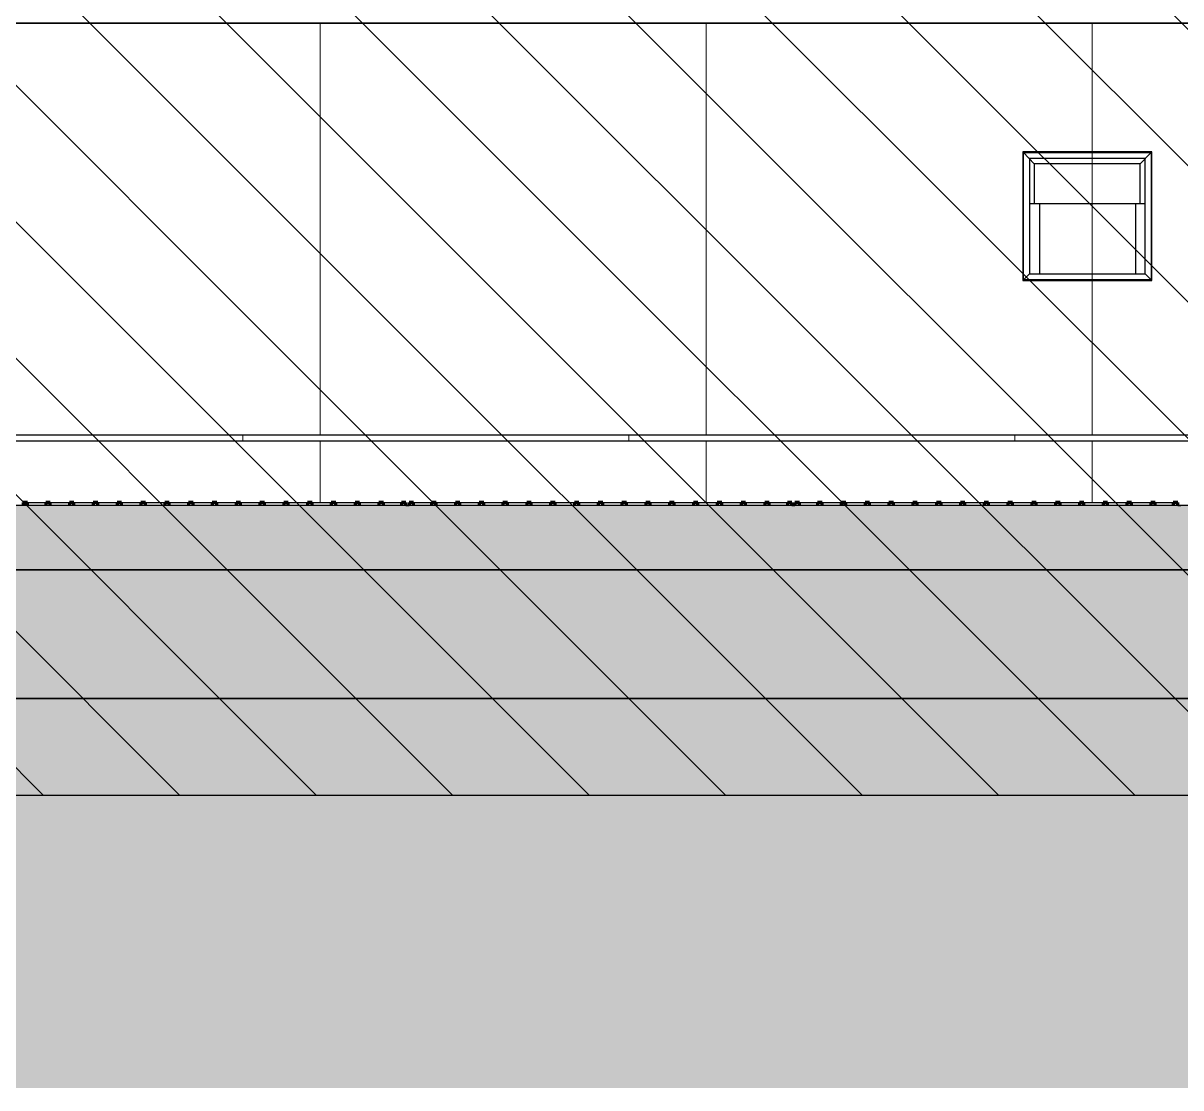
# Model space of a CAD drawing. Header units: millimetres. Extents: x -4391136 to -1798569, y -886572 to -291056.
# Drawn here: x -2419666 to -2417867, y -395496 to -393840 of the extents above; entities that cross this region are included whole.
import ezdxf

# ---------------------------------------------------------------- set-up
doc = ezdxf.new("R2010")
doc.units = ezdxf.units.MM
doc.set_wipeout_variables(frame=1)
for name, color, linetype in [('000 - CONCRETE_COL_CUT_COLOR_1', 7, 'Continuous'), ('000 - CONCRETE_COL_CUT_COLOR_3', 7, 'Continuous'), ('000 - CONCRETE_COL_CUT_COLOR_5', 7, 'Continuous'), ('000 - CONCRETE_COL_HATCH_', 7, 'Continuous'), ('000 - CONCRETE_COL_WIPEOUT_', 7, 'Continuous'), ('000 - CONCRETE_EX_BUILDING_MAIN_COLOR_1', 7, 'Continuous'), ('Xref-E1-E4$0$E1_Ent2-CRD$0$_Hatch', 7, 'Continuous')]:
    doc.layers.add(name, color=color, linetype=linetype)
pattern_1 = [(135, (40260.43, -101250), (-106.06602, -106.06602), [])]

# ---------------------------------------------------------------- blocks, each defined once
blk = doc.blocks.new('W-1-PP17-ENT2_REV00_20260528-110925_ELEVATION_1_')
at = {"layer": 'Xref-E1-E4$0$E1_Ent2-CRD$0$_Hatch', "lineweight": -3}
h = blk.add_hatch(dxfattribs=at)
h.set_pattern_fill('FP_2', style=0, pattern_type=2)
h.set_pattern_definition(pattern_1)
h.paths.add_polyline_path([(-5302.4, 100790), (-2790, 100790), (-2790, 102290), (-5302.4, 102290)])
h = blk.add_hatch(dxfattribs=at)
h.set_pattern_fill('FP_2', style=0, pattern_type=2)
h.set_pattern_definition(pattern_1)
h.paths.add_polyline_path([(-5302.4, 100790), (-2790, 100790), (-2790, 102290), (-5302.4, 102290)])
h = blk.add_hatch(dxfattribs=at)
h.set_pattern_fill('FP_2', style=0, pattern_type=2)
h.set_pattern_definition(pattern_1)
h.paths.add_polyline_path([(-2790, 100790), (-200, 100790), (-200, 102290), (-2790, 102290)])
h = blk.add_hatch(dxfattribs=at)
h.set_pattern_fill('FP_2', style=0, pattern_type=2)
h.set_pattern_definition(pattern_1)
h.paths.add_polyline_path([(-2790, 100790), (-200, 100790), (-200, 102290), (-2790, 102290)])
at = {"color": 7}
blk.add_line((-11047.4, 100790), (447.4, 100790), dxfattribs=at)
blk = doc.blocks.new('*U1924')
at = {"layer": '000 - CONCRETE_COL_HATCH_'}
h = blk.add_hatch(dxfattribs=at)
h.set_pattern_fill('ANSI31', scale=0.25)
h.set_pattern_definition([(45, (28634.84066, -848406.8257), (-0.5612660076, 0.5612660076), [])])
h.paths.add_polyline_path([(0, 0), (14317.4, 0), (14317.4, 100), (0, 100), (0, 25)])
at = {"layer": '000 - CONCRETE_COL_CUT_COLOR_1', "color": 7}
blk.add_lwpolyline([(0, 0), (14317.4, 0), (14317.4, 100), (0, 100)], dxfattribs=at)
blk = doc.blocks.new('*U1921')
at = {"layer": '000 - CONCRETE_COL_HATCH_'}
h = blk.add_hatch(dxfattribs=at)
h.set_pattern_fill('AR-CONC', scale=0.04)
h.set_pattern_definition([(50, (748912.543, -850106.8257), (7.28738676, -0.63756342), [0.762, -8.382]), (355, (748912.543, -850106.826), (-1.409736857, 7.64227381), [0.6096, -6.705623367]), (100.4514447, (748913.15, -850106.879), (5.877649884, 7.004710076), [0.64760035, -7.123609784]), (46.1842, (748912.543, -850104.794), (10.843161636, -1.68169312), [1.143, -12.573]), (96.6355576, (748913.446, -850104.934), (9.49616536, 9.89704498), [0.97140093, -10.68542433]), (351.1841512, (748912.543, -850104.794), (9.49616536, 9.89704498), [0.91439868, -10.05838928]), (21, (748913.559, -850105.3017), (6.06457565, -4.090607927), [0.762, -8.382]), (326, (748913.559, -850105.302), (2.472081134, 7.367518645), [0.6096, -6.7056]), (71.451445, (748914.064, -850105.6426), (8.53665677, 3.276910755), [0.64760035, -7.123597504]), (37.5, (748912.5429, -850106.8257), (0.12354413, 3.382201555), [0, -6.62432, 0, -6.8072, 0, -6.731]), (7.5, (748912.543, -850106.8257), (2.6727865, 4.007222993), [0, -3.88112, 0, -6.47192, 0, -2.5654]), (327.5, (748910.2772, -850106.8257), (5.423623807, -0.22914976), [0, -2.54, 0, -7.9248, 0, -10.5156]), (317.5, (748909.261, -850106.8257), (5.925167255, 1.017059641), [0, -3.302, 0, -5.26288, 0, -7.4676])])
h.paths.add_polyline_path([(0, 0), (0, -200), (16280.7, -200), (16280.7, 0)])
at = {"layer": '000 - CONCRETE_COL_CUT_COLOR_1', "color": 7, "lineweight": -2}
for points in [[(0, -200), (16280.7, -200)], [(16280.7, 0), (0, 0)]]:
    blk.add_lwpolyline(points, dxfattribs=at)
blk = doc.blocks.new('DPA_Drainage Gutter_Landscape PP17_REV B - DPA_Drainage Gutter_Landscape PP17_REV B-36085779-ENTRANCE 2 - ENLARGE ELEVATION 1')
at = {"layer": '000 - CONCRETE_EX_BUILDING_MAIN_COLOR_1', "color": 7, "lineweight": 70}
for p, q in [((2736990.6, 101245), (2736983.6, 101245)), ((2736983.6, 101245), (2736983.6, 101240)), ((2736990.6, 101240), (2736990.6, 101245)), ((2737025.6, 101245), (2737018.6, 101245)), ((2737018.6, 101245), (2737018.6, 101240)), ((2737025.6, 101240), (2737025.6, 101245)), ((2737062.6, 101245), (2737055.6, 101245)), ((2737055.6, 101245), (2737055.6, 101240)), ((2737062.6, 101240), (2737062.6, 101245)), ((2737099.6, 101245), (2737092.6, 101245)), ((2737092.6, 101245), (2737092.6, 101240)), ((2737099.6, 101240), (2737099.6, 101245)), ((2737136.6, 101245), (2737129.6, 101245)), ((2737129.6, 101245), (2737129.6, 101240)), ((2737136.6, 101240), (2737136.6, 101245)), ((2737173.6, 101245), (2737166.6, 101245)), ((2737166.6, 101245), (2737166.6, 101240)), ((2737173.6, 101240), (2737173.6, 101245)), ((2737210.6, 101245), (2737203.6, 101245)), ((2737203.6, 101245), (2737203.6, 101240)), ((2737210.6, 101240), (2737210.6, 101245)), ((2737247.6, 101245), (2737240.6, 101245)), ((2737240.6, 101245), (2737240.6, 101240)), ((2737247.6, 101240), (2737247.6, 101245)), ((2737284.6, 101245), (2737277.6, 101245)), ((2737277.6, 101245), (2737277.6, 101240)), ((2737284.6, 101240), (2737284.6, 101245)), ((2737321.6, 101245), (2737314.6, 101245)), ((2737314.6, 101245), (2737314.6, 101240)), ((2737321.6, 101240), (2737321.6, 101245)), ((2737358.6, 101245), (2737351.6, 101245)), ((2737351.6, 101245), (2737351.6, 101240)), ((2737358.6, 101240), (2737358.6, 101245)), ((2737395.6, 101245), (2737388.6, 101245)), ((2737388.6, 101245), (2737388.6, 101240)), ((2737395.6, 101240), (2737395.6, 101245)), ((2737432.6, 101245), (2737425.6, 101245)), ((2737425.6, 101245), (2737425.6, 101240)), ((2737432.6, 101240), (2737432.6, 101245)), ((2737469.6, 101245), (2737462.6, 101245)), ((2737462.6, 101245), (2737462.6, 101240)), ((2737469.6, 101240), (2737469.6, 101245)), ((2737506.6, 101245), (2737499.6, 101245)), ((2737499.6, 101245), (2737499.6, 101240)), ((2737506.6, 101240), (2737506.6, 101245)), ((2737543.6, 101245), (2737536.6, 101245)), ((2737536.6, 101245), (2737536.6, 101240)), ((2737543.6, 101240), (2737543.6, 101245)), ((2737578.6, 101245), (2737571.6, 101245)), ((2737571.6, 101245), (2737571.6, 101240)), ((2737578.6, 101240), (2737578.6, 101245)), ((2737590.4, 101245), (2737583.4, 101245)), ((2737583.4, 101245), (2737583.4, 101240)), ((2737590.4, 101240), (2737590.4, 101245)), ((2737625.4, 101245), (2737618.4, 101245)), ((2737618.4, 101245), (2737618.4, 101240)), ((2737625.4, 101240), (2737625.4, 101245)), ((2737662.4, 101245), (2737655.4, 101245)), ((2737655.4, 101245), (2737655.4, 101240)), ((2737662.4, 101240), (2737662.4, 101245)), ((2737699.4, 101245), (2737692.4, 101245)), ((2737692.4, 101245), (2737692.4, 101240)), ((2737699.4, 101240), (2737699.4, 101245)), ((2737736.4, 101245), (2737729.4, 101245)), ((2737729.4, 101245), (2737729.4, 101240)), ((2737736.4, 101240), (2737736.4, 101245)), ((2737773.4, 101245), (2737766.4, 101245)), ((2737766.4, 101245), (2737766.4, 101240)), ((2737773.4, 101240), (2737773.4, 101245)), ((2737810.4, 101245), (2737803.4, 101245)), ((2737803.4, 101245), (2737803.4, 101240)), ((2737810.4, 101240), (2737810.4, 101245)), ((2737847.4, 101245), (2737840.4, 101245)), ((2737840.4, 101245), (2737840.4, 101240)), ((2737847.4, 101240), (2737847.4, 101245)), ((2737884.4, 101245), (2737877.4, 101245)), ((2737877.4, 101245), (2737877.4, 101240)), ((2737884.4, 101240), (2737884.4, 101245)), ((2737921.4, 101245), (2737914.4, 101245)), ((2737914.4, 101245), (2737914.4, 101240)), ((2737921.4, 101240), (2737921.4, 101245)), ((2737958.4, 101245), (2737951.4, 101245)), ((2737951.4, 101245), (2737951.4, 101240)), ((2737958.4, 101240), (2737958.4, 101245)), ((2737995.4, 101245), (2737988.4, 101245)), ((2737988.4, 101245), (2737988.4, 101240)), ((2737995.4, 101240), (2737995.4, 101245)), ((2738032.4, 101245), (2738025.4, 101245)), ((2738025.4, 101245), (2738025.4, 101240)), ((2738032.4, 101240), (2738032.4, 101245)), ((2738069.4, 101245), (2738062.4, 101245)), ((2738062.4, 101245), (2738062.4, 101240)), ((2738069.4, 101240), (2738069.4, 101245)), ((2738106.4, 101245), (2738099.4, 101245)), ((2738099.4, 101245), (2738099.4, 101240)), ((2738106.4, 101240), (2738106.4, 101245)), ((2738143.4, 101245), (2738136.4, 101245)), ((2738136.4, 101245), (2738136.4, 101240)), ((2738143.4, 101240), (2738143.4, 101245)), ((2738178.4, 101245), (2738171.4, 101245)), ((2738171.4, 101245), (2738171.4, 101240)), ((2738178.4, 101240), (2738178.4, 101245)), ((2738190.3, 101245), (2738183.3, 101245)), ((2738183.3, 101245), (2738183.3, 101240)), ((2738190.3, 101240), (2738190.3, 101245)), ((2738225.3, 101245), (2738218.3, 101245)), ((2738218.3, 101245), (2738218.3, 101240)), ((2738225.3, 101240), (2738225.3, 101245)), ((2738262.3, 101245), (2738255.3, 101245)), ((2738255.3, 101245), (2738255.3, 101240)), ((2738262.3, 101240), (2738262.3, 101245)), ((2738299.3, 101245), (2738292.3, 101245)), ((2738292.3, 101245), (2738292.3, 101240)), ((2738299.3, 101240), (2738299.3, 101245)), ((2738336.3, 101245), (2738329.3, 101245)), ((2738329.3, 101245), (2738329.3, 101240)), ((2738336.3, 101240), (2738336.3, 101245)), ((2738373.3, 101245), (2738366.3, 101245)), ((2738366.3, 101245), (2738366.3, 101240)), ((2738373.3, 101240), (2738373.3, 101245)), ((2738410.3, 101245), (2738403.3, 101245)), ((2738403.3, 101245), (2738403.3, 101240)), ((2738410.3, 101240), (2738410.3, 101245)), ((2738447.3, 101245), (2738440.3, 101245)), ((2738440.3, 101245), (2738440.3, 101240)), ((2738447.3, 101240), (2738447.3, 101245)), ((2738484.3, 101245), (2738477.3, 101245)), ((2738477.3, 101245), (2738477.3, 101240)), ((2738484.3, 101240), (2738484.3, 101245)), ((2738521.3, 101245), (2738514.3, 101245)), ((2738514.3, 101245), (2738514.3, 101240)), ((2738521.3, 101240), (2738521.3, 101245)), ((2738558.3, 101245), (2738551.3, 101245)), ((2738551.3, 101245), (2738551.3, 101240)), ((2738558.3, 101240), (2738558.3, 101245)), ((2738595.3, 101245), (2738588.3, 101245)), ((2738588.3, 101245), (2738588.3, 101240)), ((2738595.3, 101240), (2738595.3, 101245)), ((2738632.3, 101245), (2738625.3, 101245)), ((2738625.3, 101245), (2738625.3, 101240)), ((2738632.3, 101240), (2738632.3, 101245)), ((2738669.3, 101245), (2738662.3, 101245)), ((2738662.3, 101245), (2738662.3, 101240)), ((2738669.3, 101240), (2738669.3, 101245)), ((2738706.3, 101245), (2738699.3, 101245)), ((2738699.3, 101245), (2738699.3, 101240)), ((2738706.3, 101240), (2738706.3, 101245)), ((2738743.3, 101245), (2738736.3, 101245)), ((2738736.3, 101245), (2738736.3, 101240)), ((2738743.3, 101240), (2738743.3, 101245)), ((2738778.3, 101245), (2738771.3, 101245)), ((2738771.3, 101245), (2738771.3, 101240)), ((2738778.3, 101240), (2738778.3, 101245))]:
    blk.add_line(p, q, dxfattribs=at)
at = {"layer": '000 - CONCRETE_EX_BUILDING_MAIN_COLOR_1', "color": 7}
for p, q in [((2736990.6, 101240), (2736990.6, 101245)), ((2736990.6, 101240), (2736990.6, 101245)), ((2736990.6, 101245), (2737018.6, 101245)), ((2736990.6, 101245), (2737018.6, 101245)), ((2737018.6, 101240), (2736990.6, 101240)), ((2737018.6, 101245), (2737018.6, 101240)), ((2737018.6, 101245), (2737018.6, 101240)), ((2737025.6, 101245), (2737025.6, 101240)), ((2737025.6, 101240), (2737025.6, 101245)), ((2737025.6, 101245), (2737055.6, 101245)), ((2737025.6, 101245), (2737055.6, 101245)), ((2737055.6, 101240), (2737025.6, 101240)), ((2737055.6, 101245), (2737055.6, 101240)), ((2737055.6, 101245), (2737055.6, 101240)), ((2737062.6, 101240), (2737062.6, 101245)), ((2737062.6, 101245), (2737062.6, 101240)), ((2737062.6, 101245), (2737092.6, 101245)), ((2737062.6, 101245), (2737092.6, 101245)), ((2737092.6, 101240), (2737062.6, 101240)), ((2737092.6, 101245), (2737092.6, 101240)), ((2737092.6, 101245), (2737092.6, 101240)), ((2737099.6, 101245), (2737099.6, 101240)), ((2737099.6, 101240), (2737099.6, 101245)), ((2737099.6, 101245), (2737129.6, 101245)), ((2737099.6, 101245), (2737129.6, 101245)), ((2737129.6, 101240), (2737099.6, 101240)), ((2737129.6, 101245), (2737129.6, 101240)), ((2737129.6, 101245), (2737129.6, 101240)), ((2737136.6, 101240), (2737136.6, 101245)), ((2737136.6, 101245), (2737136.6, 101240)), ((2737136.6, 101245), (2737166.6, 101245)), ((2737137.1, 101245), (2737166.6, 101245)), ((2737166.6, 101240), (2737137.1, 101240)), ((2737166.6, 101245), (2737166.6, 101240)), ((2737166.6, 101245), (2737166.6, 101240)), ((2737173.6, 101245), (2737173.6, 101240)), ((2737173.6, 101240), (2737173.6, 101245)), ((2737173.6, 101245), (2737203.6, 101245)), ((2737173.6, 101245), (2737203.6, 101245)), ((2737203.6, 101240), (2737173.6, 101240)), ((2737203.6, 101245), (2737203.6, 101240)), ((2737203.6, 101245), (2737203.6, 101240)), ((2737210.6, 101240), (2737210.6, 101245)), ((2737210.6, 101245), (2737210.6, 101240)), ((2737210.6, 101245), (2737240.6, 101245)), ((2737210.6, 101245), (2737240.6, 101245)), ((2737240.6, 101240), (2737210.6, 101240)), ((2737240.6, 101245), (2737240.6, 101240)), ((2737240.6, 101245), (2737240.6, 101240)), ((2737247.6, 101245), (2737247.6, 101240)), ((2737247.6, 101240), (2737247.6, 101245)), ((2737247.6, 101245), (2737277.6, 101245)), ((2737247.6, 101245), (2737277.6, 101245)), ((2737277.6, 101240), (2737247.6, 101240)), ((2737277.6, 101245), (2737277.6, 101240)), ((2737277.6, 101245), (2737277.6, 101240)), ((2737284.6, 101245), (2737284.6, 101240)), ((2737284.6, 101245), (2737284.6, 101240)), ((2737284.6, 101245), (2737314.6, 101245)), ((2737284.6, 101245), (2737314.6, 101245)), ((2737314.6, 101240), (2737284.6, 101240)), ((2737314.6, 101245), (2737314.6, 101240)), ((2737314.6, 101240), (2737314.6, 101245)), ((2737321.6, 101245), (2737321.6, 101240)), ((2737321.6, 101245), (2737321.6, 101240)), ((2737321.6, 101245), (2737351.6, 101245)), ((2737321.6, 101245), (2737351.6, 101245)), ((2737351.6, 101240), (2737321.6, 101240)), ((2737351.6, 101240), (2737351.6, 101245)), ((2737351.6, 101245), (2737351.6, 101240)), ((2737358.6, 101245), (2737358.6, 101240)), ((2737358.6, 101245), (2737358.6, 101240)), ((2737358.6, 101245), (2737388.6, 101245)), ((2737358.6, 101245), (2737388.6, 101245)), ((2737388.6, 101240), (2737358.6, 101240)), ((2737388.6, 101245), (2737388.6, 101240)), ((2737388.6, 101240), (2737388.6, 101245)), ((2737395.6, 101245), (2737395.6, 101240)), ((2737395.6, 101245), (2737395.6, 101240)), ((2737395.6, 101245), (2737425.6, 101245)), ((2737395.6, 101245), (2737425.6, 101245)), ((2737425.6, 101240), (2737395.6, 101240)), ((2737425.6, 101240), (2737425.6, 101245)), ((2737425.6, 101245), (2737425.6, 101240)), ((2737432.6, 101245), (2737432.6, 101240)), ((2737432.6, 101245), (2737432.6, 101240)), ((2737432.6, 101245), (2737462.6, 101245)), ((2737432.6, 101245), (2737462.6, 101245)), ((2737462.6, 101240), (2737432.6, 101240)), ((2737462.6, 101245), (2737462.6, 101240)), ((2737462.6, 101240), (2737462.6, 101245)), ((2737469.6, 101245), (2737469.6, 101240)), ((2737469.6, 101245), (2737469.6, 101240)), ((2737469.6, 101245), (2737499.6, 101245)), ((2737469.6, 101245), (2737499.6, 101245)), ((2737499.6, 101240), (2737469.6, 101240)), ((2737499.6, 101240), (2737499.6, 101245)), ((2737499.6, 101245), (2737499.6, 101240)), ((2737506.6, 101245), (2737506.6, 101240)), ((2737506.6, 101245), (2737506.6, 101240)), ((2737506.6, 101245), (2737536.6, 101245)), ((2737506.6, 101245), (2737536.6, 101245)), ((2737536.6, 101240), (2737506.6, 101240)), ((2737536.6, 101245), (2737536.6, 101240)), ((2737536.6, 101240), (2737536.6, 101245)), ((2737543.6, 101245), (2737543.6, 101240)), ((2737543.6, 101245), (2737543.6, 101240)), ((2737543.6, 101245), (2737571.6, 101245)), ((2737543.6, 101245), (2737571.6, 101245)), ((2737571.6, 101240), (2737543.6, 101240)), ((2737571.6, 101245), (2737571.6, 101240)), ((2737571.6, 101240), (2737571.6, 101245)), ((2737590.4, 101240), (2737590.4, 101245)), ((2737590.4, 101240), (2737590.4, 101245)), ((2737590.4, 101245), (2737618.4, 101245)), ((2737590.4, 101245), (2737618.4, 101245)), ((2737618.4, 101240), (2737590.4, 101240)), ((2737618.4, 101245), (2737618.4, 101240)), ((2737618.4, 101245), (2737618.4, 101240)), ((2737625.4, 101245), (2737625.4, 101240)), ((2737625.4, 101240), (2737625.4, 101245)), ((2737625.4, 101245), (2737655.4, 101245)), ((2737625.4, 101245), (2737655.4, 101245)), ((2737655.4, 101240), (2737625.4, 101240)), ((2737655.4, 101245), (2737655.4, 101240)), ((2737655.4, 101245), (2737655.4, 101240)), ((2737662.4, 101240), (2737662.4, 101245)), ((2737662.4, 101245), (2737662.4, 101240)), ((2737662.4, 101245), (2737692.4, 101245)), ((2737662.4, 101245), (2737692.4, 101245)), ((2737692.4, 101240), (2737662.4, 101240)), ((2737692.4, 101245), (2737692.4, 101240)), ((2737692.4, 101245), (2737692.4, 101240)), ((2737699.4, 101245), (2737699.4, 101240)), ((2737699.4, 101240), (2737699.4, 101245)), ((2737699.4, 101245), (2737729.4, 101245)), ((2737699.4, 101245), (2737729.4, 101245)), ((2737729.4, 101240), (2737699.4, 101240)), ((2737729.4, 101245), (2737729.4, 101240)), ((2737729.4, 101245), (2737729.4, 101240)), ((2737736.4, 101240), (2737736.4, 101245)), ((2737736.4, 101245), (2737736.4, 101240)), ((2737736.4, 101245), (2737766.4, 101245)), ((2737736.4, 101245), (2737766.4, 101245)), ((2737766.4, 101240), (2737736.4, 101240)), ((2737766.4, 101245), (2737766.4, 101240)), ((2737766.4, 101245), (2737766.4, 101240)), ((2737773.4, 101245), (2737773.4, 101240)), ((2737773.4, 101240), (2737773.4, 101245)), ((2737773.4, 101245), (2737803.4, 101245)), ((2737773.4, 101245), (2737803.4, 101245)), ((2737803.4, 101240), (2737773.4, 101240)), ((2737803.4, 101245), (2737803.4, 101240)), ((2737803.4, 101245), (2737803.4, 101240)), ((2737810.4, 101240), (2737810.4, 101245)), ((2737810.4, 101245), (2737810.4, 101240)), ((2737810.4, 101245), (2737840.4, 101245)), ((2737810.4, 101245), (2737840.4, 101245)), ((2737840.4, 101240), (2737810.4, 101240)), ((2737840.4, 101245), (2737840.4, 101240)), ((2737840.4, 101245), (2737840.4, 101240)), ((2737847.4, 101245), (2737847.4, 101240)), ((2737847.4, 101240), (2737847.4, 101245)), ((2737847.4, 101245), (2737877.4, 101245)), ((2737847.4, 101245), (2737877.4, 101245)), ((2737877.4, 101240), (2737847.4, 101240)), ((2737877.4, 101245), (2737877.4, 101240)), ((2737877.4, 101245), (2737877.4, 101240)), ((2737884.4, 101245), (2737884.4, 101240)), ((2737884.4, 101245), (2737884.4, 101240)), ((2737884.4, 101245), (2737914.4, 101245)), ((2737884.4, 101245), (2737914.4, 101245)), ((2737914.4, 101240), (2737884.4, 101240)), ((2737914.4, 101245), (2737914.4, 101240)), ((2737914.4, 101240), (2737914.4, 101245)), ((2737921.4, 101245), (2737921.4, 101240)), ((2737921.4, 101245), (2737921.4, 101240)), ((2737921.4, 101245), (2737951.4, 101245)), ((2737921.4, 101245), (2737951.4, 101245)), ((2737951.4, 101240), (2737921.4, 101240)), ((2737951.4, 101240), (2737951.4, 101245)), ((2737951.4, 101245), (2737951.4, 101240)), ((2737958.4, 101245), (2737958.4, 101240)), ((2737958.4, 101245), (2737958.4, 101240)), ((2737958.4, 101245), (2737988.4, 101245)), ((2737958.4, 101245), (2737988.4, 101245)), ((2737988.4, 101240), (2737958.4, 101240)), ((2737988.4, 101245), (2737988.4, 101240)), ((2737988.4, 101240), (2737988.4, 101245)), ((2737995.4, 101245), (2737995.4, 101240)), ((2737995.4, 101245), (2737995.4, 101240)), ((2737995.4, 101245), (2738025.4, 101245)), ((2737995.4, 101245), (2738025.4, 101245)), ((2738025.4, 101240), (2737995.4, 101240)), ((2738025.4, 101240), (2738025.4, 101245)), ((2738025.4, 101245), (2738025.4, 101240)), ((2738032.4, 101245), (2738032.4, 101240)), ((2738032.4, 101245), (2738032.4, 101240)), ((2738032.4, 101245), (2738062.4, 101245)), ((2738032.4, 101245), (2738062.4, 101245)), ((2738062.4, 101240), (2738032.4, 101240)), ((2738062.4, 101245), (2738062.4, 101240)), ((2738062.4, 101240), (2738062.4, 101245)), ((2738069.4, 101245), (2738069.4, 101240)), ((2738069.4, 101245), (2738069.4, 101240)), ((2738069.4, 101245), (2738099.4, 101245)), ((2738069.4, 101245), (2738099.4, 101245)), ((2738099.4, 101240), (2738069.4, 101240)), ((2738099.4, 101240), (2738099.4, 101245)), ((2738099.4, 101245), (2738099.4, 101240)), ((2738106.4, 101245), (2738106.4, 101240)), ((2738106.4, 101245), (2738106.4, 101240)), ((2738106.4, 101245), (2738136.4, 101245)), ((2738106.4, 101245), (2738136.4, 101245)), ((2738136.4, 101240), (2738106.4, 101240)), ((2738136.4, 101245), (2738136.4, 101240)), ((2738136.4, 101240), (2738136.4, 101245)), ((2738143.4, 101245), (2738143.4, 101240)), ((2738143.4, 101245), (2738143.4, 101240)), ((2738143.4, 101245), (2738171.4, 101245)), ((2738143.4, 101245), (2738171.4, 101245)), ((2738171.4, 101240), (2738143.4, 101240)), ((2738171.4, 101245), (2738171.4, 101240)), ((2738171.4, 101240), (2738171.4, 101245)), ((2738190.3, 101240), (2738190.3, 101245)), ((2738190.3, 101240), (2738190.3, 101245)), ((2738190.3, 101245), (2738218.3, 101245)), ((2738190.3, 101245), (2738218.3, 101245)), ((2738218.3, 101240), (2738190.3, 101240)), ((2738218.3, 101245), (2738218.3, 101240)), ((2738218.3, 101245), (2738218.3, 101240)), ((2738225.3, 101245), (2738225.3, 101240)), ((2738225.3, 101240), (2738225.3, 101245)), ((2738225.3, 101245), (2738255.3, 101245)), ((2738225.3, 101245), (2738255.3, 101245)), ((2738255.3, 101240), (2738225.3, 101240)), ((2738255.3, 101245), (2738255.3, 101240)), ((2738255.3, 101245), (2738255.3, 101240)), ((2738262.3, 101240), (2738262.3, 101245)), ((2738262.3, 101245), (2738262.3, 101240)), ((2738262.3, 101245), (2738292.3, 101245)), ((2738262.3, 101245), (2738292.3, 101245)), ((2738292.3, 101240), (2738262.3, 101240)), ((2738292.3, 101245), (2738292.3, 101240)), ((2738292.3, 101245), (2738292.3, 101240)), ((2738299.3, 101245), (2738299.3, 101240)), ((2738299.3, 101240), (2738299.3, 101245)), ((2738299.3, 101245), (2738329.3, 101245)), ((2738299.3, 101245), (2738329.3, 101245)), ((2738329.3, 101240), (2738299.3, 101240)), ((2738329.3, 101245), (2738329.3, 101240)), ((2738329.3, 101245), (2738329.3, 101240)), ((2738336.3, 101240), (2738336.3, 101245)), ((2738336.3, 101245), (2738336.3, 101240)), ((2738336.3, 101245), (2738366.3, 101245)), ((2738336.3, 101245), (2738366.3, 101245)), ((2738366.3, 101240), (2738336.3, 101240)), ((2738366.3, 101245), (2738366.3, 101240)), ((2738366.3, 101245), (2738366.3, 101240)), ((2738373.3, 101245), (2738373.3, 101240)), ((2738373.3, 101240), (2738373.3, 101245)), ((2738373.3, 101245), (2738403.3, 101245)), ((2738373.3, 101245), (2738403.3, 101245)), ((2738403.3, 101240), (2738373.3, 101240)), ((2738403.3, 101245), (2738403.3, 101240)), ((2738403.3, 101245), (2738403.3, 101240)), ((2738410.3, 101240), (2738410.3, 101245)), ((2738410.3, 101245), (2738410.3, 101240)), ((2738410.3, 101245), (2738440.3, 101245)), ((2738410.3, 101245), (2738440.3, 101245)), ((2738440.3, 101240), (2738410.3, 101240)), ((2738440.3, 101245), (2738440.3, 101240)), ((2738440.3, 101245), (2738440.3, 101240)), ((2738447.3, 101245), (2738447.3, 101240)), ((2738447.3, 101240), (2738447.3, 101245)), ((2738447.3, 101245), (2738477.3, 101245)), ((2738447.3, 101245), (2738477.3, 101245)), ((2738477.3, 101240), (2738447.3, 101240)), ((2738477.3, 101245), (2738477.3, 101240)), ((2738477.3, 101245), (2738477.3, 101240)), ((2738484.3, 101245), (2738484.3, 101240)), ((2738484.3, 101245), (2738484.3, 101240)), ((2738484.3, 101245), (2738514.3, 101245)), ((2738484.3, 101245), (2738514.3, 101245)), ((2738514.3, 101240), (2738484.3, 101240)), ((2738514.3, 101245), (2738514.3, 101240)), ((2738514.3, 101240), (2738514.3, 101245)), ((2738521.3, 101245), (2738521.3, 101240)), ((2738521.3, 101245), (2738521.3, 101240)), ((2738521.3, 101245), (2738551.3, 101245)), ((2738521.3, 101245), (2738551.3, 101245)), ((2738551.3, 101240), (2738521.3, 101240)), ((2738551.3, 101240), (2738551.3, 101245)), ((2738551.3, 101245), (2738551.3, 101240)), ((2738558.3, 101245), (2738558.3, 101240)), ((2738558.3, 101245), (2738558.3, 101240)), ((2738558.3, 101245), (2738588.3, 101245)), ((2738558.3, 101245), (2738588.3, 101245)), ((2738588.3, 101240), (2738558.3, 101240)), ((2738588.3, 101245), (2738588.3, 101240)), ((2738588.3, 101240), (2738588.3, 101245)), ((2738595.3, 101245), (2738595.3, 101240)), ((2738595.3, 101245), (2738595.3, 101240)), ((2738595.3, 101245), (2738625.3, 101245)), ((2738595.3, 101245), (2738625.3, 101245)), ((2738625.3, 101240), (2738595.3, 101240)), ((2738625.3, 101240), (2738625.3, 101245)), ((2738625.3, 101245), (2738625.3, 101240)), ((2738632.3, 101245), (2738632.3, 101240)), ((2738632.3, 101245), (2738632.3, 101240)), ((2738632.3, 101245), (2738662.3, 101245)), ((2738632.3, 101245), (2738662.3, 101245)), ((2738662.3, 101240), (2738632.3, 101240)), ((2738662.3, 101245), (2738662.3, 101240)), ((2738662.3, 101240), (2738662.3, 101245)), ((2738669.3, 101245), (2738669.3, 101240)), ((2738669.3, 101245), (2738669.3, 101240)), ((2738669.3, 101245), (2738699.3, 101245)), ((2738669.3, 101245), (2738699.3, 101245)), ((2738699.3, 101240), (2738669.3, 101240)), ((2738699.3, 101240), (2738699.3, 101245)), ((2738699.3, 101245), (2738699.3, 101240)), ((2738706.3, 101245), (2738706.3, 101240)), ((2738706.3, 101245), (2738706.3, 101240)), ((2738706.3, 101245), (2738736.3, 101245)), ((2738706.3, 101245), (2738736.3, 101245)), ((2738736.3, 101240), (2738706.3, 101240)), ((2738736.3, 101245), (2738736.3, 101240)), ((2738736.3, 101240), (2738736.3, 101245)), ((2738743.3, 101245), (2738743.3, 101240)), ((2738743.3, 101245), (2738743.3, 101240)), ((2738743.3, 101245), (2738771.3, 101245)), ((2738743.3, 101245), (2738771.3, 101245)), ((2738771.3, 101240), (2738743.3, 101240)), ((2738771.3, 101245), (2738771.3, 101240)), ((2738771.3, 101240), (2738771.3, 101245))]:
    blk.add_line(p, q, dxfattribs=at)
blk = doc.blocks.new('DPA_LIGHTING_WALL MOUNT_WLL711 1 - 10W LED_use_-35905488-ENTRANCE 2 - ENLARGE ELEVATION 1')
at = {"layer": '000 - CONCRETE_EX_BUILDING_MAIN_COLOR_1', "color": 7}
for p, q in [((2731237.7, 101790), (2731037.7, 101790)), ((2731037.7, 101790), (2731037.7, 101590)), ((2731038.7, 101789), (2731054.9, 101771)), ((2731038.7, 101789), (2731236.7, 101789)), ((2731038.7, 101591), (2731038.7, 101789)), ((2731047.7, 101780), (2731227.7, 101780)), ((2731047.7, 101780), (2731047.7, 101600)), ((2731219.9, 101771), (2731236.7, 101789)), ((2731227.7, 101600), (2731227.7, 101780)), ((2731236.7, 101789), (2731236.7, 101591)), ((2731237.7, 101590), (2731237.7, 101790)), ((2731219.9, 101771), (2731054.9, 101771)), ((2731054.9, 101771), (2731054.9, 101709.4)), ((2731219.9, 101709.4), (2731219.9, 101771)), ((2731047.7, 101709.4), (2731227.7, 101709.4)), ((2731063.4, 101709.4), (2731063.4, 101600)), ((2731213.2, 101600), (2731213.2, 101709.4)), ((2731037.7, 101590), (2731047.7, 101600)), ((2731047.7, 101600), (2731227.7, 101600)), ((2731237.7, 101590), (2731227.7, 101600)), ((2731037.7, 101590), (2731237.7, 101590)), ((2731236.7, 101591), (2731038.7, 101591))]:
    blk.add_line(p, q, dxfattribs=at)
blk = doc.blocks.new('*U1920')
at = {"layer": '000 - CONCRETE_COL_HATCH_'}
h = blk.add_hatch(dxfattribs=at)
h.set_pattern_fill('EARTH', scale=0.5, angle=45)
h.set_pattern_definition([(45, (725009.9234, -852127.5014), (0, 4.4901280605), [3.175, -3.175]), (45, (725009.0815, -852126.6595), (0, 4.4901280605), [3.175, -3.175]), (45, (725008.2396, -852125.8176), (0, 4.4901280605), [3.175, -3.175]), (135, (725008.2396, -852125.2564), (-4.4901280605, 0), [3.175, -3.175]), (135, (725009.0815, -852124.4145), (-4.4901280605, 0), [3.175, -3.175]), (135, (725009.9234, -852123.5726), (-4.4901280605, 0), [3.175, -3.175])])
h.paths.add_polyline_path([(0, 0), (0, -605.2), (4324.6, -605.2), (4334.2, -605.2), (16280.7, -605.2), (16280.7, 0)])
blk = doc.blocks.new('W-1-PP17-ENT2_REV00_20260528-110925_ELEVATION_1_EX')
at = {"layer": '000 - CONCRETE_EX_BUILDING_MAIN_COLOR_1', "lineweight": 9}
h = blk.add_hatch(dxfattribs=at)
h.set_pattern_fill('FP_3', style=0, pattern_type=2)
h.set_pattern_definition([(90, (-5, 101340), (-600, 4e-14), [])])
h.paths.add_polyline_path([(-3759, 101240), (-3759, 101245), (-3164, 101245), (-3164, 101240), (-3159.1, 101240), (-3159.1, 101245), (-2564.1, 101245), (-2564.1, 101240), (-2559.3, 101240), (-2559.3, 101245), (-1964.3, 101245), (-1964.3, 101240), (-1959.5, 101240), (-1959.5, 101245), (-1364.5, 101245), (-1364.5, 101240), (-1359.7, 101240), (-1359.7, 101245), (-764.7, 101245), (-764.7, 101240), (-759.8, 101240), (-759.8, 101245), (-200, 101245), (-200, 101340), (-5705, 101340), (-5705, 101245), (-5563.2, 101245), (-5563.2, 101240), (-5558.4, 101240), (-5558.4, 101245), (-4363.6, 101245), (-4363.6, 101240), (-4358.8, 101240), (-4358.8, 101245), (-3763.8, 101245), (-3763.8, 101240)])
h.paths.add_polyline_path([(-3260.1, 101350), (-200, 101350), (-200, 101990), (-5000, 101990), (-5000, 101680), (-5210, 101680), (-5210, 101990), (-5705, 101990), (-5705, 101350), (-3323.7, 101350)])
h = blk.add_hatch(dxfattribs=at)
h.set_pattern_fill('FP_2', style=0, pattern_type=2)
h.set_pattern_definition([(90, (-125, 100940), (-600, 4e-14), [])])
h.paths.add_polyline_path([(-207.4, 101340), (-200, 101340), (-200, 101350), (-5705, 101350), (-5705, 101340), (-271, 101340)])
at = {"color": 7}
blk.add_lwpolyline([(-12353.8, 101140), (1963.7, 101140), (1963.7, 101240), (-12353.8, 101240), (-12353.8, 101165)], close=True, dxfattribs=at)
at = {"layer": '000 - CONCRETE_EX_BUILDING_MAIN_COLOR_1', "color": 7}
for p, q in [((-5705, 101990), (-200, 101990)), ((-200, 101990), (-5705, 101990)), ((-200, 101990), (-5705, 101990)), ((-5705, 101990), (-100, 101990)), ((-5705, 101350), (-200, 101350)), ((-5705, 101350), (-200, 101350)), ((-200, 101340), (-5705, 101340)), ((-200, 101340), (-5705, 101340)), ((1963.7, 101240), (-12353.8, 101240)), ((1613, 101240), (-12003.8, 101240)), ((-2564.1, 101240), (-2559.3, 101240)), ((-1964.3, 101240), (-1959.5, 101240)), ((-1364.5, 101240), (-1359.7, 101240)), ((-12353.8, 101140), (1963.7, 101140)), ((1963.7, 101140), (-12353.8, 101140)), ((-12003.8, 101140), (1613, 101140)), ((1613, 101140), (-11938.8, 101140)), ((-13435.5, 100940), (2845.2, 100940)), ((1963.7, 100940), (-12353.8, 100940)), ((-12353.8, 100940), (1963.7, 100940))]:
    blk.add_line(p, q, dxfattribs=at)
for name, p in [('DPA_LIGHTING_WALL MOUNT_WLL711 1 - 10W LED_use_-35905488-ENTRANCE 2 - ENLARGE ELEVATION 1', (-2732642.7, 0)), ('DPA_Drainage Gutter_Landscape PP17_REV B - DPA_Drainage Gutter_Landscape PP17_REV B-36085779-ENTRANCE 2 - ENLARGE ELEVATION 1', (-2740142.7, 0))]:
    blk.add_blockref(name, p, dxfattribs=at)
at = {"color": 7}
blk.add_blockref('*U1920', (-13435.5, 100940), dxfattribs=at)
blk.add_lwpolyline([(-13435.5, 101140), (-13435.5, 100940), (2845.2, 100940), (2845.2, 101140)], close=True, dxfattribs=at)
at = {"layer": '000 - CONCRETE_COL_CUT_COLOR_3', "color": 7}
blk.add_blockref('*U1924', (-12353.8, 101140), dxfattribs=at)
at = {"layer": '000 - CONCRETE_COL_CUT_COLOR_5', "color": 7}
blk.add_blockref('*U1921', (-13435.5, 101140), dxfattribs=at)

msp = doc.modelspace()

# ---------------------------------------------------------------- block references
at = {"color": 7}
msp.add_blockref('W-1-PP17-ENT2_REV00_20260528-110925_ELEVATION_1_', (-2416507, -495830.4), dxfattribs=at)

# ---------------------------------------------------------------- next in the draw order: block references
msp.add_blockref('W-1-PP17-ENT2_REV00_20260528-110925_ELEVATION_1_EX', (-2416507, -495830.4), dxfattribs=at)

doc.saveas('drawing.dxf')
